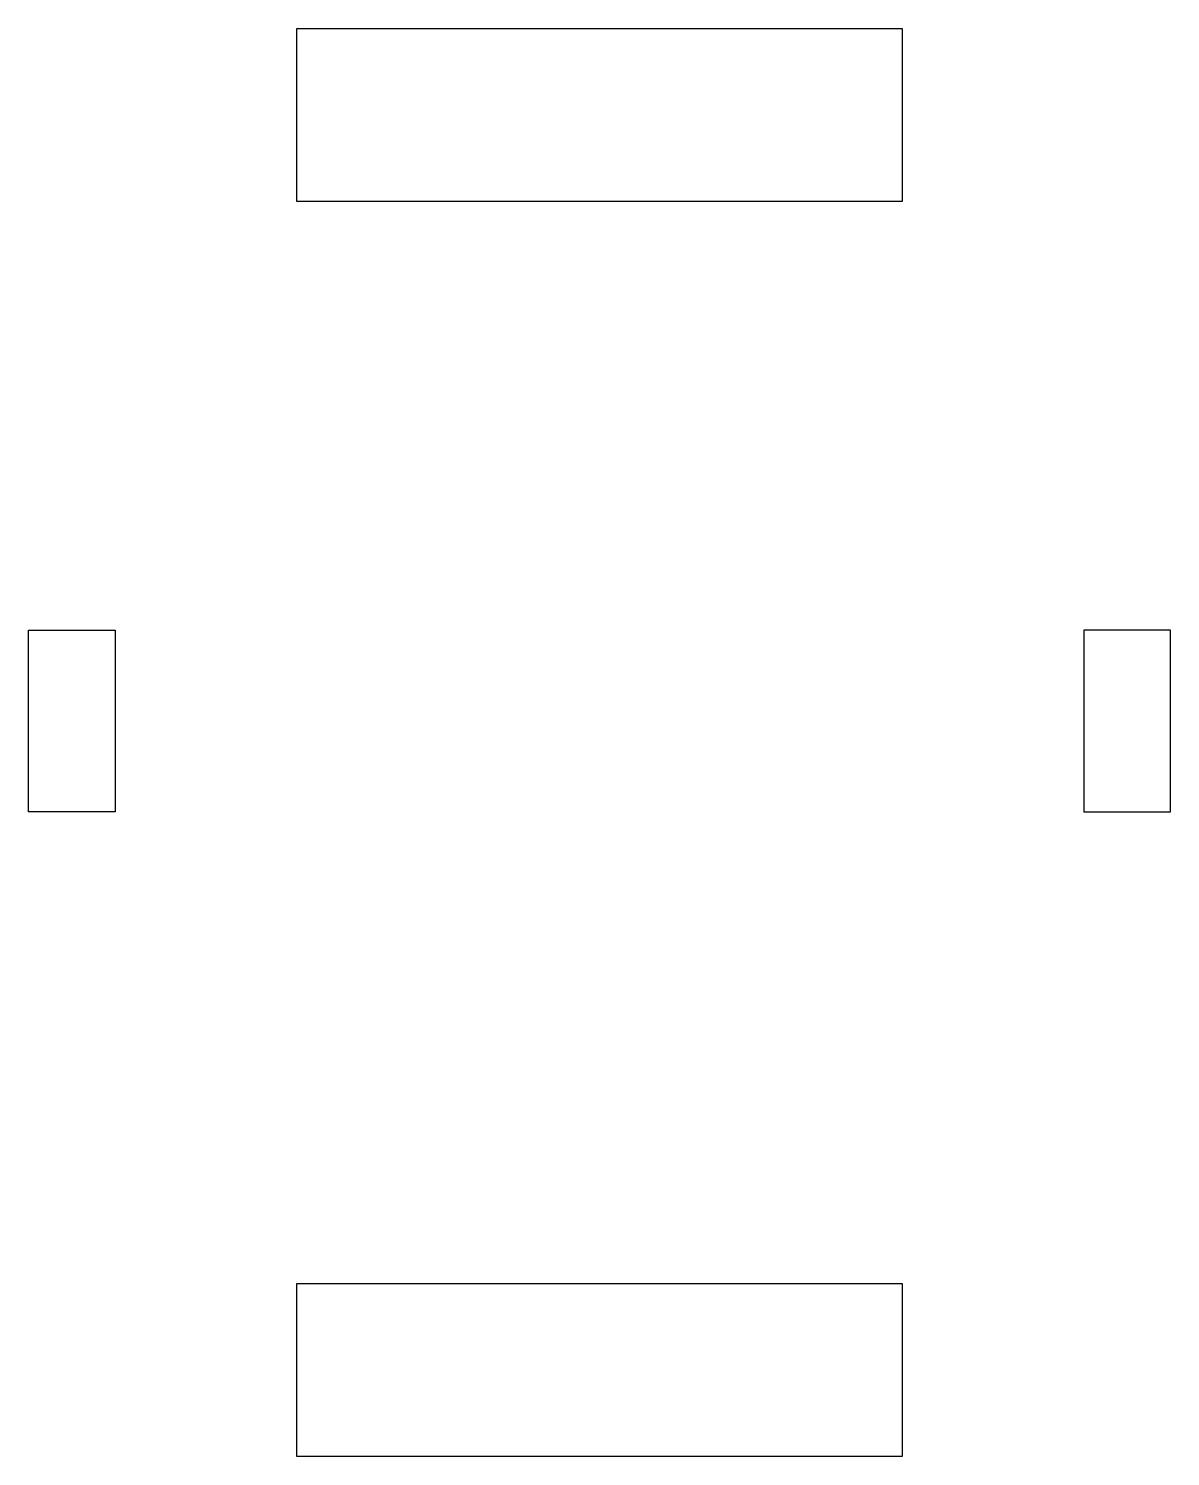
# Model space of a CAD drawing. Header units: millimetres. Extents: x 13.4 to 26.6, y 11.5 to 28.
import ezdxf

# ---------------------------------------------------------------- set-up
doc = ezdxf.new("R2010")
doc.units = ezdxf.units.MM
doc.layers.get('0').update_dxf_attribs({"linetype": 'CONTINUOUS'})

msp = doc.modelspace()

# ---------------------------------------------------------------- linework, layer by layer
for p, q in [((16.5, 28), (23.5, 28)), ((16.5, 26), (16.5, 28)), ((23.5, 28), (23.5, 26)), ((23.5, 26), (16.5, 26)), ((13.4, 18.95), (13.4, 21.05)), ((13.4, 21.05), (14.4, 21.05)), ((14.4, 21.05), (14.4, 18.95)), ((25.6, 21.05), (25.6, 18.95)), ((26.6, 21.05), (25.6, 21.05)), ((26.6, 18.95), (26.6, 21.05)), ((14.4, 18.95), (13.4, 18.95)), ((25.6, 18.95), (26.6, 18.95)), ((16.5, 13.5), (23.5, 13.5)), ((16.5, 11.5), (16.5, 13.5)), ((23.5, 13.5), (23.5, 11.5)), ((23.5, 11.5), (16.5, 11.5))]:
    msp.add_line(p, q)

doc.saveas('drawing.dxf')
